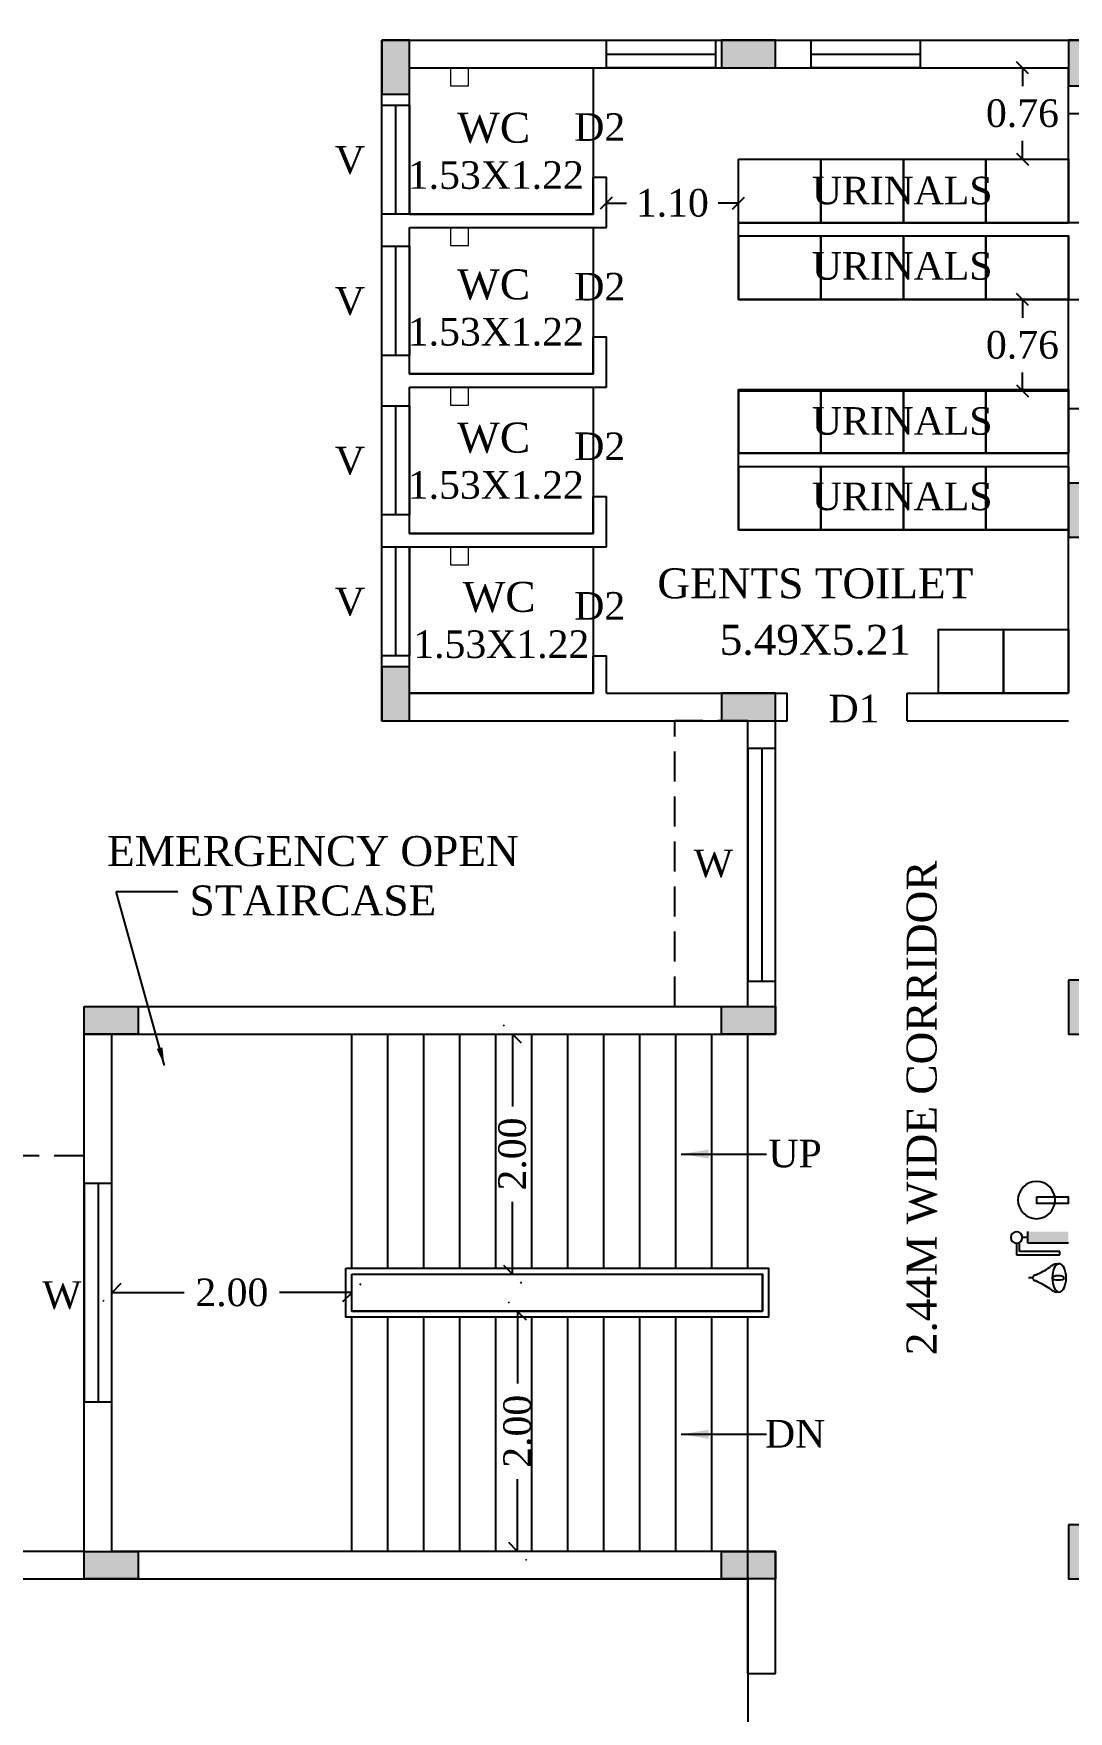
# Model space of a CAD drawing. Header units: metres. Extents: x -53 to 471, y -924 to -843.
# Drawn here: x 126.33 to 134.95, y -888.31 to -874.33 of the extents above; entities that cross this region are included whole.
import ezdxf
from ezdxf.enums import TextEntityAlignment as Align

# ---------------------------------------------------------------- set-up
doc = ezdxf.new("R2010")
doc.units = ezdxf.units.M
doc.header["$MEASUREMENT"] = 0
doc.header["$PDMODE"] = 3
doc.linetypes.add('HIDDEN', pattern=[0.375, 0.25, -0.125])
doc.layers.get('DEFPOINTS').update_dxf_attribs({"lineweight": 5})
for name, color, linetype in [('BLK_1_FLR_0_URINAL', 235, 'Continuous'), ('BLK_1_FLR_1_SP_WC', 233, 'Continuous'), ('BLK_1_FLR_2_REGULAR_ROOM_1', 117, 'Continuous'), ('BLK_1_FLR_2_WASH', 205, 'Continuous'), ('BLK_1_FLR_2_WATER_CLOSET', 213, 'Continuous')]:
    doc.layers.add(name, color=color, linetype=linetype)
doc.layers.add('BLK_1_FLR_0_WASH', color=56, linetype='Continuous', lineweight=5)
doc.layers.add('BLK_1_FLR_2_BLT_UP_AREA', color=27, linetype='Continuous', lineweight=0)
doc.styles.add('Isa-', font='times.ttf')
doc.styles.add('STYLE2', font='times.ttf')
doc.dimstyles.new('Copy of ISO-25', dxfattribs={"dimscale": 0, "dimtxt": 0.23, "dimasz": 0.1, "dimexe": 1.25, "dimexo": 0.625, "dimgap": 0.11, "dimtad": 0, "dimtih": 1, "dimtoh": 1, "dimzin": 1, "dimdsep": 46, "dimtxsty": 'STYLE2', "dimblk": 'OBLIQUE', "dimcen": 0, "dimse1": 1, "dimse2": 1, "dimclrd": 1, "dimclrt": 3, "dimadec": 0, "dimazin": 2, "dimtfac": 1, "dimtix": 1, "dimtofl": 0, "dimtmove": 0, "dimatfit": 3, "dimfxl": 0, "dimtolj": 1, "dimarcsym": 0})
doc.dimstyles.new('ISO-25', dxfattribs={"dimscale": 0, "dimtxt": 0.23, "dimasz": 0.15, "dimexe": 1.25, "dimexo": 0.625, "dimgap": 0.11, "dimtad": 0, "dimtih": 1, "dimtoh": 1, "dimzin": 1, "dimdsep": 46, "dimtxsty": 'STYLE2', "dimblk": 'OBLIQUE', "dimcen": 0, "dimse1": 1, "dimse2": 1, "dimclrd": 1, "dimclrt": 3, "dimadec": 0, "dimazin": 2, "dimtfac": 1, "dimtix": 1, "dimtofl": 0, "dimtmove": 0, "dimatfit": 3, "dimfxl": 0, "dimtolj": 1, "dimarcsym": 0})

# ---------------------------------------------------------------- blocks, each defined once
blk = doc.blocks.new('_Oblique')
at = {"color": 0, "linetype": 'ByBlock', "lineweight": -2}
blk.add_line((-0.5, -0.5), (0.5, 0.5), dxfattribs=at)
blk = doc.blocks.new('*D552')
at = {"color": 1, "lineweight": -2}
for p, q in [((123.822, -872.426), (149.656, -872.426)), ((176.502, -872.426), (150.668, -872.426))]:
    blk.add_line(p, q, dxfattribs=at)
at = {"layer": 'DEFPOINTS', "color": 0}
for p in [(123.822, -872.426), (123.822, -886.978), (176.502, -886.978)]:
    blk.add_point(p, dxfattribs=at)
at = {"color": 1, "lineweight": -2, "xscale": 0.1, "yscale": 0.1, "zscale": 0.1, "rotation": 180}
blk.add_blockref('_Oblique', (123.822, -872.426), dxfattribs=at)
at = {"color": 1, "lineweight": -2, "xscale": 0.1, "yscale": 0.1, "zscale": 0.1}
blk.add_blockref('_Oblique', (176.502, -872.426), dxfattribs=at)
at = {"color": 3, "insert": (150.162, -872.426), "char_height": 0.25, "attachment_point": 5, "style": 'STYLE2'}
blk.add_mtext('\\A1;52.68', dxfattribs=at)
blk = doc.blocks.new('*D566')
at = {"color": 1, "lineweight": -2}
for p, q in [((124.052, -873.31), (125.005, -873.31)), ((126.752, -873.31), (125.8, -873.31))]:
    blk.add_line(p, q, dxfattribs=at)
at = {"layer": 'DEFPOINTS', "color": 0}
for p in [(126.752, -873.31), (126.752, -882.438), (124.052, -887.208)]:
    blk.add_point(p, dxfattribs=at)
at = {"color": 1, "lineweight": -2, "xscale": 0.1, "yscale": 0.1, "zscale": 0.1, "rotation": 180}
blk.add_blockref('_Oblique', (124.052, -873.31), dxfattribs=at)
at = {"color": 1, "lineweight": -2, "xscale": 0.1, "yscale": 0.1, "zscale": 0.1}
blk.add_blockref('_Oblique', (126.752, -873.31), dxfattribs=at)
at = {"color": 3, "insert": (125.402, -873.31), "char_height": 0.23, "attachment_point": 5, "style": 'STYLE2'}
blk.add_mtext('\\A1;2.70', dxfattribs=at)
blk = doc.blocks.new('*D567')
at = {"color": 1, "lineweight": -2}
blk.add_line((126.752, -873.31), (126.982, -873.31), dxfattribs=at)
at = {"layer": 'DEFPOINTS', "color": 0}
for p in [(126.982, -873.31), (126.752, -882.438), (126.982, -882.668)]:
    blk.add_point(p, dxfattribs=at)
at = {"color": 1, "lineweight": -2, "xscale": 0.1, "yscale": 0.1, "zscale": 0.1, "rotation": 180}
blk.add_blockref('_Oblique', (126.752, -873.31), dxfattribs=at)
at = {"color": 1, "lineweight": -2, "xscale": 0.1, "yscale": 0.1, "zscale": 0.1}
blk.add_blockref('_Oblique', (126.982, -873.31), dxfattribs=at)
at = {"color": 3, "insert": (127.287, -873.012), "char_height": 0.25, "attachment_point": 5, "style": 'STYLE2'}
blk.add_mtext('\\A1;0.23', dxfattribs=at)
blk = doc.blocks.new('*D568')
at = {"color": 1, "lineweight": -2}
for p, q in [((126.982, -873.31), (127.715, -873.31)), ((129.232, -873.31), (128.5, -873.31))]:
    blk.add_line(p, q, dxfattribs=at)
at = {"layer": 'DEFPOINTS', "color": 0}
for p in [(129.232, -873.31), (129.232, -874.388), (126.982, -882.668)]:
    blk.add_point(p, dxfattribs=at)
at = {"color": 1, "lineweight": -2, "xscale": 0.1, "yscale": 0.1, "zscale": 0.1, "rotation": 180}
blk.add_blockref('_Oblique', (126.982, -873.31), dxfattribs=at)
at = {"color": 1, "lineweight": -2, "xscale": 0.1, "yscale": 0.1, "zscale": 0.1}
blk.add_blockref('_Oblique', (129.232, -873.31), dxfattribs=at)
at = {"color": 3, "insert": (128.107, -873.31), "char_height": 0.23, "attachment_point": 5, "style": 'STYLE2'}
blk.add_mtext('\\A1;2.25', dxfattribs=at)
blk = doc.blocks.new('*D569')
at = {"color": 1, "lineweight": -2}
blk.add_line((129.232, -873.31), (129.462, -873.31), dxfattribs=at)
at = {"layer": 'DEFPOINTS', "color": 0}
for p in [(129.462, -873.31), (129.232, -874.388), (129.462, -874.618)]:
    blk.add_point(p, dxfattribs=at)
at = {"color": 1, "lineweight": -2, "xscale": 0.1, "yscale": 0.1, "zscale": 0.1, "rotation": 180}
blk.add_blockref('_Oblique', (129.232, -873.31), dxfattribs=at)
at = {"color": 1, "lineweight": -2, "xscale": 0.1, "yscale": 0.1, "zscale": 0.1}
blk.add_blockref('_Oblique', (129.462, -873.31), dxfattribs=at)
at = {"color": 3, "insert": (129.395, -873.012), "char_height": 0.25, "attachment_point": 5, "style": 'STYLE2'}
blk.add_mtext('\\A1;0.23', dxfattribs=at)
blk = doc.blocks.new('*D574')
at = {"color": 1, "lineweight": -2}
blk.add_line((121.782, -882.668), (121.782, -882.438), dxfattribs=at)
at = {"layer": 'DEFPOINTS', "color": 0}
for p in [(121.782, -882.438), (126.752, -882.438), (126.982, -882.668)]:
    blk.add_point(p, dxfattribs=at)
at = {"color": 1, "lineweight": -2, "xscale": 0.1, "yscale": 0.1, "zscale": 0.1}
for p, rotation in [((121.782, -882.438), 90), ((121.782, -882.668), 270)]:
    blk.add_blockref('_Oblique', p, dxfattribs=dict(at, rotation=rotation))
at = {"color": 3, "insert": (122.319, -883.389), "char_height": 0.25, "attachment_point": 5, "style": 'STYLE2'}
blk.add_mtext('\\A1;0.23', dxfattribs=at)
blk = doc.blocks.new('*D575')
at = {"color": 1, "lineweight": -2}
blk.add_line((121.782, -880.058), (121.782, -879.828), dxfattribs=at)
at = {"layer": 'DEFPOINTS', "color": 0}
for p in [(121.782, -879.828), (129.462, -879.828), (129.462, -880.058)]:
    blk.add_point(p, dxfattribs=at)
at = {"color": 1, "lineweight": -2, "xscale": 0.1, "yscale": 0.1, "zscale": 0.1}
for p, rotation in [((121.782, -879.828), 90), ((121.782, -880.058), 270)]:
    blk.add_blockref('_Oblique', p, dxfattribs=dict(at, rotation=rotation))
at = {"color": 3, "insert": (122.319, -879.979), "char_height": 0.25, "attachment_point": 5, "style": 'STYLE2'}
blk.add_mtext('\\A1;0.23', dxfattribs=at)
blk = doc.blocks.new('*D576')
at = {"color": 1, "lineweight": -2}
blk.add_line((121.782, -874.618), (121.782, -874.388), dxfattribs=at)
at = {"layer": 'DEFPOINTS', "color": 0}
for p in [(121.782, -874.388), (129.232, -874.388), (129.462, -874.618)]:
    blk.add_point(p, dxfattribs=at)
at = {"color": 1, "lineweight": -2, "xscale": 0.1, "yscale": 0.1, "zscale": 0.1}
for p, rotation in [((121.782, -874.388), 90), ((121.782, -874.618), 270)]:
    blk.add_blockref('_Oblique', p, dxfattribs=dict(at, rotation=rotation))
at = {"color": 3, "insert": (122.319, -874.534), "char_height": 0.25, "attachment_point": 5, "style": 'STYLE2'}
blk.add_mtext('\\A1;0.23', dxfattribs=at)
blk = doc.blocks.new('*D577')
at = {"color": 1, "lineweight": -2}
for p, q in [((121.782, -874.618), (121.782, -874.991)), ((121.782, -875.838), (121.782, -875.466))]:
    blk.add_line(p, q, dxfattribs=at)
at = {"layer": 'DEFPOINTS', "color": 0}
for p in [(129.462, -874.618), (121.782, -875.838), (129.232, -875.838)]:
    blk.add_point(p, dxfattribs=at)
at = {"color": 1, "lineweight": -2, "xscale": 0.1, "yscale": 0.1, "zscale": 0.1}
for p, rotation in [((121.782, -874.618), 90), ((121.782, -875.838), 270)]:
    blk.add_blockref('_Oblique', p, dxfattribs=dict(at, rotation=rotation))
at = {"color": 3, "insert": (121.782, -875.228), "char_height": 0.25, "attachment_point": 5, "style": 'STYLE2'}
blk.add_mtext('\\A1;1.22', dxfattribs=at)
blk = doc.blocks.new('*D578')
at = {"color": 1, "lineweight": -2}
for p, q in [((121.782, -880.058), (121.782, -881.011)), ((121.782, -882.438), (121.782, -881.486))]:
    blk.add_line(p, q, dxfattribs=at)
at = {"layer": 'DEFPOINTS', "color": 0}
for p in [(121.782, -880.058), (129.232, -880.058), (126.752, -882.438)]:
    blk.add_point(p, dxfattribs=at)
at = {"color": 1, "lineweight": -2, "xscale": 0.1, "yscale": 0.1, "zscale": 0.1}
for p, rotation in [((121.782, -880.058), 90), ((121.782, -882.438), 270)]:
    blk.add_blockref('_Oblique', p, dxfattribs=dict(at, rotation=rotation))
at = {"color": 3, "insert": (121.782, -881.248), "char_height": 0.25, "attachment_point": 5, "style": 'STYLE2'}
blk.add_mtext('\\A1;2.38', dxfattribs=at)
blk = doc.blocks.new('*D579')
at = {"color": 1, "lineweight": -2}
for p, q in [((121.782, -882.668), (121.782, -884.586)), ((121.782, -886.978), (121.782, -885.061))]:
    blk.add_line(p, q, dxfattribs=at)
at = {"layer": 'DEFPOINTS', "color": 0}
for p in [(126.982, -882.668), (121.782, -886.978), (126.982, -886.978)]:
    blk.add_point(p, dxfattribs=at)
at = {"color": 1, "lineweight": -2, "xscale": 0.1, "yscale": 0.1, "zscale": 0.1}
for p, rotation in [((121.782, -882.668), 90), ((121.782, -886.978), 270)]:
    blk.add_blockref('_Oblique', p, dxfattribs=dict(at, rotation=rotation))
at = {"color": 3, "insert": (121.782, -884.823), "char_height": 0.25, "attachment_point": 5, "style": 'STYLE2'}
blk.add_mtext('\\A1;4.31', dxfattribs=at)
blk = doc.blocks.new('*D581')
at = {"color": 1, "lineweight": -2}
blk.add_line((134.952, -873.31), (135.182, -873.31), dxfattribs=at)
at = {"layer": 'DEFPOINTS', "color": 0}
for p in [(135.182, -873.31), (135.182, -874.388), (134.952, -874.618)]:
    blk.add_point(p, dxfattribs=at)
at = {"color": 1, "lineweight": -2, "xscale": 0.1, "yscale": 0.1, "zscale": 0.1, "rotation": 180}
blk.add_blockref('_Oblique', (134.952, -873.31), dxfattribs=at)
at = {"color": 1, "lineweight": -2, "xscale": 0.1, "yscale": 0.1, "zscale": 0.1}
blk.add_blockref('_Oblique', (135.182, -873.31), dxfattribs=at)
at = {"color": 3, "insert": (135.12, -873.012), "char_height": 0.25, "attachment_point": 5, "style": 'STYLE2'}
blk.add_mtext('\\A1;0.23', dxfattribs=at)
blk = doc.blocks.new('*D719')
at = {"color": 1, "lineweight": -2}
for p, q in [((121.782, -878.608), (121.782, -878.983)), ((121.782, -879.833), (121.782, -879.458))]:
    blk.add_line(p, q, dxfattribs=at)
at = {"layer": 'DEFPOINTS', "color": 0}
for p in [(121.782, -878.608), (129.462, -878.608), (129.232, -879.833)]:
    blk.add_point(p, dxfattribs=at)
at = {"color": 1, "lineweight": -2, "xscale": 0.1, "yscale": 0.1, "zscale": 0.1}
for p, rotation in [((121.782, -878.608), 90), ((121.782, -879.833), 270)]:
    blk.add_blockref('_Oblique', p, dxfattribs=dict(at, rotation=rotation))
at = {"color": 3, "insert": (121.782, -879.221), "char_height": 0.25, "attachment_point": 5, "style": 'STYLE2'}
blk.add_mtext('\\A1;1.22', dxfattribs=at)
blk = doc.blocks.new('*D720')
at = {"color": 1, "lineweight": -2}
for p, q in [((121.782, -878.498), (121.782, -878.398)), ((121.782, -878.608), (121.782, -878.708))]:
    blk.add_line(p, q, dxfattribs=at)
at = {"layer": 'DEFPOINTS', "color": 0}
for p in [(121.782, -878.498), (129.462, -878.498), (129.462, -878.608)]:
    blk.add_point(p, dxfattribs=at)
at = {"color": 1, "lineweight": -2, "xscale": 0.1, "yscale": 0.1, "zscale": 0.1}
for p, rotation in [((121.782, -878.498), 270), ((121.782, -878.608), 90)]:
    blk.add_blockref('_Oblique', p, dxfattribs=dict(at, rotation=rotation))
at = {"color": 3, "insert": (122.319, -878.623), "char_height": 0.25, "attachment_point": 5, "style": 'STYLE2'}
blk.add_mtext('\\A1;0.11', dxfattribs=at)
blk = doc.blocks.new('*D721')
at = {"color": 1, "lineweight": -2}
for p, q in [((121.782, -877.278), (121.782, -877.651)), ((121.782, -878.498), (121.782, -878.126))]:
    blk.add_line(p, q, dxfattribs=at)
at = {"layer": 'DEFPOINTS', "color": 0}
for p in [(121.782, -877.278), (129.462, -877.278), (129.462, -878.498)]:
    blk.add_point(p, dxfattribs=at)
at = {"color": 1, "lineweight": -2, "xscale": 0.1, "yscale": 0.1, "zscale": 0.1}
for p, rotation in [((121.782, -877.278), 90), ((121.782, -878.498), 270)]:
    blk.add_blockref('_Oblique', p, dxfattribs=dict(at, rotation=rotation))
at = {"color": 3, "insert": (121.782, -877.888), "char_height": 0.25, "attachment_point": 5, "style": 'STYLE2'}
blk.add_mtext('\\A1;1.22', dxfattribs=at)
blk = doc.blocks.new('*D722')
at = {"color": 1, "lineweight": -2}
for p, q in [((121.782, -877.168), (121.782, -877.068)), ((121.782, -877.278), (121.782, -877.378))]:
    blk.add_line(p, q, dxfattribs=at)
at = {"layer": 'DEFPOINTS', "color": 0}
for p in [(121.782, -877.168), (129.462, -877.168), (129.462, -877.278)]:
    blk.add_point(p, dxfattribs=at)
at = {"color": 1, "lineweight": -2, "xscale": 0.1, "yscale": 0.1, "zscale": 0.1}
for p, rotation in [((121.782, -877.168), 270), ((121.782, -877.278), 90)]:
    blk.add_blockref('_Oblique', p, dxfattribs=dict(at, rotation=rotation))
at = {"color": 3, "insert": (122.319, -877.277), "char_height": 0.25, "attachment_point": 5, "style": 'STYLE2'}
blk.add_mtext('\\A1;0.11', dxfattribs=at)
blk = doc.blocks.new('*D723')
at = {"color": 1, "lineweight": -2}
for p, q in [((121.782, -875.948), (121.782, -876.321)), ((121.782, -877.168), (121.782, -876.796))]:
    blk.add_line(p, q, dxfattribs=at)
at = {"layer": 'DEFPOINTS', "color": 0}
for p in [(121.782, -875.948), (129.462, -875.948), (129.462, -877.168)]:
    blk.add_point(p, dxfattribs=at)
at = {"color": 1, "lineweight": -2, "xscale": 0.1, "yscale": 0.1, "zscale": 0.1}
for p, rotation in [((121.782, -875.948), 90), ((121.782, -877.168), 270)]:
    blk.add_blockref('_Oblique', p, dxfattribs=dict(at, rotation=rotation))
at = {"color": 3, "insert": (121.782, -876.558), "char_height": 0.25, "attachment_point": 5, "style": 'STYLE2'}
blk.add_mtext('\\A1;1.22', dxfattribs=at)
blk = doc.blocks.new('*D724')
at = {"color": 1, "lineweight": -2}
for p, q in [((121.782, -875.838), (121.782, -875.738)), ((121.782, -875.948), (121.782, -876.048))]:
    blk.add_line(p, q, dxfattribs=at)
at = {"layer": 'DEFPOINTS', "color": 0}
for p in [(121.782, -875.838), (129.462, -875.838), (129.462, -875.948)]:
    blk.add_point(p, dxfattribs=at)
at = {"color": 1, "lineweight": -2, "xscale": 0.1, "yscale": 0.1, "zscale": 0.1}
for p, rotation in [((121.782, -875.838), 270), ((121.782, -875.948), 90)]:
    blk.add_blockref('_Oblique', p, dxfattribs=dict(at, rotation=rotation))
at = {"color": 3, "insert": (122.319, -875.953), "char_height": 0.25, "attachment_point": 5, "style": 'STYLE2'}
blk.add_mtext('\\A1;0.11', dxfattribs=at)
blk = doc.blocks.new('*D612')
at = {"color": 1, "lineweight": -2}
for p, q in [((131.102, -875.745), (131.271, -875.745)), ((132.202, -875.745), (132.033, -875.745))]:
    blk.add_line(p, q, dxfattribs=at)
at = {"layer": 'DEFPOINTS', "color": 0}
for p in [(132.202, -875.519), (131.102, -875.745), (132.202, -875.745)]:
    blk.add_point(p, dxfattribs=at)
at = {"color": 1, "lineweight": -2, "xscale": 0.1, "yscale": 0.1, "zscale": 0.1, "rotation": 180}
blk.add_blockref('_Oblique', (131.102, -875.745), dxfattribs=at)
at = {"color": 1, "lineweight": -2, "xscale": 0.1, "yscale": 0.1, "zscale": 0.1}
blk.add_blockref('_Oblique', (132.202, -875.745), dxfattribs=at)
at = {"color": 3, "insert": (131.652, -875.745), "char_height": 0.23, "attachment_point": 5, "style": 'STYLE2'}
blk.add_mtext('\\A1;1.10', dxfattribs=at)
blk = doc.blocks.new('*D725')
at = {"color": 1, "lineweight": -2}
for p, q in [((134.569, -874.618), (134.569, -874.771)), ((134.569, -875.378), (134.569, -875.226))]:
    blk.add_line(p, q, dxfattribs=at)
at = {"layer": 'DEFPOINTS', "color": 0}
for p in [(134.569, -874.618), (134.569, -874.618), (134.569, -875.378)]:
    blk.add_point(p, dxfattribs=at)
at = {"color": 1, "lineweight": -2, "xscale": 0.1, "yscale": 0.1, "zscale": 0.1}
for p, rotation in [((134.569, -874.618), 90), ((134.569, -875.378), 270)]:
    blk.add_blockref('_Oblique', p, dxfattribs=dict(at, rotation=rotation))
at = {"color": 3, "insert": (134.569, -874.998), "char_height": 0.23, "attachment_point": 5, "style": 'STYLE2'}
blk.add_mtext('\\A1;0.76', dxfattribs=at)
blk = doc.blocks.new('*D613')
at = {"color": 1, "lineweight": -2}
for p, q in [((134.569, -876.548), (134.569, -876.701)), ((134.569, -877.308), (134.569, -877.156))]:
    blk.add_line(p, q, dxfattribs=at)
at = {"layer": 'DEFPOINTS', "color": 0}
for p in [(134.569, -876.548), (134.569, -876.548), (134.569, -877.308)]:
    blk.add_point(p, dxfattribs=at)
at = {"color": 1, "lineweight": -2, "xscale": 0.1, "yscale": 0.1, "zscale": 0.1}
for p, rotation in [((134.569, -876.548), 90), ((134.569, -877.308), 270)]:
    blk.add_blockref('_Oblique', p, dxfattribs=dict(at, rotation=rotation))
at = {"color": 3, "insert": (134.569, -876.928), "char_height": 0.23, "attachment_point": 5, "style": 'STYLE2'}
blk.add_mtext('\\A1;0.76', dxfattribs=at)
blk = doc.blocks.new('*D726')
at = {"color": 1, "lineweight": -2}
for p, q in [((131.102, -873.31), (132.638, -873.31)), ((134.952, -873.31), (133.416, -873.31))]:
    blk.add_line(p, q, dxfattribs=at)
at = {"layer": 'DEFPOINTS', "color": 0}
for p in [(131.102, -873.31), (134.952, -874.618), (131.102, -875.529)]:
    blk.add_point(p, dxfattribs=at)
at = {"color": 1, "lineweight": -2, "xscale": 0.1, "yscale": 0.1, "zscale": 0.1, "rotation": 180}
blk.add_blockref('_Oblique', (131.102, -873.31), dxfattribs=at)
at = {"color": 1, "lineweight": -2, "xscale": 0.1, "yscale": 0.1, "zscale": 0.1}
blk.add_blockref('_Oblique', (134.952, -873.31), dxfattribs=at)
at = {"color": 3, "insert": (133.027, -873.31), "char_height": 0.23, "attachment_point": 5, "style": 'STYLE2'}
blk.add_mtext('\\A1;3.85', dxfattribs=at)
blk = doc.blocks.new('*D727')
at = {"color": 1, "lineweight": -2}
for p, q in [((129.462, -873.31), (129.854, -873.31)), ((130.992, -873.31), (130.6, -873.31))]:
    blk.add_line(p, q, dxfattribs=at)
at = {"layer": 'DEFPOINTS', "color": 0}
for p in [(130.992, -873.31), (129.462, -874.618), (130.992, -875.529)]:
    blk.add_point(p, dxfattribs=at)
at = {"color": 1, "lineweight": -2, "xscale": 0.1, "yscale": 0.1, "zscale": 0.1, "rotation": 180}
blk.add_blockref('_Oblique', (129.462, -873.31), dxfattribs=at)
at = {"color": 1, "lineweight": -2, "xscale": 0.1, "yscale": 0.1, "zscale": 0.1}
blk.add_blockref('_Oblique', (130.992, -873.31), dxfattribs=at)
at = {"color": 3, "insert": (130.227, -873.31), "char_height": 0.23, "attachment_point": 5, "style": 'STYLE2'}
blk.add_mtext('\\A1;1.53', dxfattribs=at)
blk = doc.blocks.new('*D728')
at = {"color": 1, "lineweight": -2}
for p, q in [((130.992, -873.31), (130.892, -873.31)), ((131.102, -873.31), (131.202, -873.31))]:
    blk.add_line(p, q, dxfattribs=at)
at = {"layer": 'DEFPOINTS', "color": 0}
for p in [(131.102, -873.31), (130.992, -875.529), (131.102, -875.529)]:
    blk.add_point(p, dxfattribs=at)
at = {"color": 1, "lineweight": -2, "xscale": 0.1, "yscale": 0.1, "zscale": 0.1}
blk.add_blockref('_Oblique', (130.992, -873.31), dxfattribs=at)
at = {"color": 1, "lineweight": -2, "xscale": 0.1, "yscale": 0.1, "zscale": 0.1, "rotation": 180}
blk.add_blockref('_Oblique', (131.102, -873.31), dxfattribs=at)
at = {"color": 3, "insert": (131.03, -873.012), "char_height": 0.25, "attachment_point": 5, "style": 'STYLE2'}
blk.add_mtext('\\A1;0.11', dxfattribs=at)
blk = doc.blocks.new('*D699')
at = {"color": 1, "lineweight": -2}
for p, q in [((130.319, -882.668), (130.319, -883.271)), ((130.319, -884.668), (130.319, -884.066))]:
    blk.add_line(p, q, dxfattribs=at)
at = {"layer": 'DEFPOINTS', "color": 0, "linetype": 'HIDDEN'}
for p in [(130.319, -882.668), (130.482, -882.668), (130.319, -884.668)]:
    blk.add_point(p, dxfattribs=at)
at = {"color": 1, "linetype": 'HIDDEN', "lineweight": -2, "xscale": 0.15, "yscale": 0.15, "zscale": 0.15}
for p, rotation in [((130.319, -882.668), 90), ((130.319, -884.668), 270)]:
    blk.add_blockref('_Oblique', p, dxfattribs=dict(at, rotation=rotation))
at = {"color": 3, "linetype": 'HIDDEN', "insert": (130.319, -883.668), "char_height": 0.23, "attachment_point": 5, "rotation": 90, "style": 'STYLE2'}
blk.add_mtext('\\A1;2.00', dxfattribs=at)
blk = doc.blocks.new('*D700')
at = {"color": 1, "lineweight": -2}
for p, q in [((126.982, -884.823), (127.585, -884.823)), ((128.982, -884.823), (128.38, -884.823))]:
    blk.add_line(p, q, dxfattribs=at)
at = {"layer": 'DEFPOINTS', "color": 0, "linetype": 'HIDDEN'}
for p in [(128.982, -884.823), (128.982, -884.823), (126.982, -885.697)]:
    blk.add_point(p, dxfattribs=at)
at = {"color": 1, "linetype": 'HIDDEN', "lineweight": -2, "xscale": 0.15, "yscale": 0.15, "zscale": 0.15, "rotation": 180}
blk.add_blockref('_Oblique', (126.982, -884.823), dxfattribs=at)
at = {"color": 1, "linetype": 'HIDDEN', "lineweight": -2, "xscale": 0.15, "yscale": 0.15, "zscale": 0.15}
blk.add_blockref('_Oblique', (128.982, -884.823), dxfattribs=at)
at = {"color": 3, "linetype": 'HIDDEN', "insert": (127.982, -884.823), "char_height": 0.23, "attachment_point": 5, "style": 'STYLE2'}
blk.add_mtext('\\A1;2.00', dxfattribs=at)
blk = doc.blocks.new('*D701')
at = {"color": 1, "lineweight": -2}
for p, q in [((130.361, -884.978), (130.361, -885.581)), ((130.361, -886.978), (130.361, -886.376))]:
    blk.add_line(p, q, dxfattribs=at)
at = {"layer": 'DEFPOINTS', "color": 0, "linetype": 'HIDDEN'}
for p in [(130.361, -884.978), (130.361, -886.978), (130.361, -886.978)]:
    blk.add_point(p, dxfattribs=at)
at = {"color": 1, "linetype": 'HIDDEN', "lineweight": -2, "xscale": 0.15, "yscale": 0.15, "zscale": 0.15}
for p, rotation in [((130.361, -884.978), 90), ((130.361, -886.978), 270)]:
    blk.add_blockref('_Oblique', p, dxfattribs=dict(at, rotation=rotation))
at = {"color": 3, "linetype": 'HIDDEN', "insert": (130.361, -885.978), "char_height": 0.23, "attachment_point": 5, "rotation": 90, "style": 'STYLE2'}
blk.add_mtext('\\A1;2.00', dxfattribs=at)
blk = doc.blocks.new('FIRE')
at = {"lineweight": 25}
blk.add_hatch(color=256, dxfattribs=at).paths.add_polyline_path([(4776.393, 1592.591), (4776.49, 1592.591), (4776.49, 1592.93), (4776.393, 1592.93)])
for p, q in [((4776.49, 1592.93), (4776.393, 1592.93)), ((4776.442, 1592.93), (4776.442, 1592.975)), ((4776.559, 1592.998), (4776.483, 1592.998)), ((4776.49, 1593.023), (4776.587, 1593.023)), ((4776.49, 1592.591), (4776.49, 1592.93)), ((4776.559, 1592.664), (4776.559, 1592.998)), ((4776.587, 1593.023), (4776.587, 1592.664)), ((4776.587, 1592.664), (4776.559, 1592.664))]:
    blk.add_line(p, q, dxfattribs=at)
at = {"color": 0, "lineweight": 25, "ltscale": 60}
blk.add_line((4776.778, 1592.887), (4776.778, 1592.923), dxfattribs=at)
blk.add_lwpolyline([(4776.105, 1592.857), (4776.155, 1592.857), (4776.155, 1592.59), (4776.105, 1592.59)], close=True)
at = {"lineweight": 25}
blk.add_circle((4776.442, 1593.023), 0.0482, dxfattribs=at)
at = {"color": 1}
blk.add_circle((4776.13, 1592.857), 0.155, dxfattribs=at)
at = {"color": 0, "lineweight": 25, "ltscale": 60}
blk.add_arc((4776.778, 1592.861), 0.0262, 0, 180, dxfattribs=at)
for centre, major_axis, ratio in [((4776.778, 1592.668), (-0.118, 0), 0.493287), ((4776.778, 1592.676), (0, -0.0501), 0.352249)]:
    blk.add_ellipse(centre, major_axis=major_axis, ratio=ratio, dxfattribs=at)
for points in [[(4776.752, 1592.861), (4776.688, 1592.746), (4776.664, 1592.71), (4776.66, 1592.671)], [(4776.804, 1592.861), (4776.868, 1592.746), (4776.891, 1592.71), (4776.896, 1592.671)]]:
    blk.add_spline(points, degree=3, dxfattribs=at)
blk = doc.blocks.new('tgt')
at = {"lineweight": -3}
for points in [[(-47.04, 39.822), (-47.27, 39.822), (-47.27, 39.372), (-47.04, 39.372)], [(-43.99, 39.822), (-44.44, 39.822), (-44.44, 39.592), (-43.99, 39.592)], [(-41.32, 36.132), (-41.55, 36.132), (-41.55, 35.682), (-41.32, 35.682)], [(-47.04, 34.602), (-47.27, 34.602), (-47.27, 34.152), (-47.04, 34.152)], [(-43.99, 34.382), (-44.44, 34.382), (-44.44, 34.152), (-43.99, 34.152)], [(-41.32, 31.992), (-41.55, 31.992), (-41.55, 31.542), (-41.32, 31.542)], [(-49.75, 31.542), (-49.75, 31.772), (-49.3, 31.772), (-49.3, 31.542)], [(-44.44, 31.542), (-44.44, 31.772), (-43.99, 31.772), (-43.99, 31.542)], [(-41.32, 27.452), (-41.55, 27.452), (-41.55, 27.002), (-41.32, 27.002)], [(-49.75, 27.002), (-49.75, 27.232), (-49.3, 27.232), (-49.3, 27.002)], [(-43.99, 27.002), (-44.44, 27.002), (-44.44, 27.232), (-43.99, 27.232)]]:
    blk.add_hatch(color=3, dxfattribs=at).paths.add_polyline_path(points)
blk.add_hatch(color=2).paths.add_polyline_path([(-41.55, 39.442), (-41.32, 39.442), (-41.32, 39.822), (-41.55, 39.822)])
at = {"color": 3, "lineweight": -3}
for points in [[(-47.27, 39.822), (-47.27, 39.372), (-47.04, 39.372), (-47.04, 39.822)], [(-43.99, 39.822), (-44.44, 39.822), (-44.44, 39.592), (-43.99, 39.592)], [(-41.55, 36.132), (-41.55, 35.682), (-41.32, 35.682), (-41.32, 36.132)], [(-47.27, 34.602), (-47.27, 34.152), (-47.04, 34.152), (-47.04, 34.602)], [(-43.99, 34.382), (-44.44, 34.382), (-44.44, 34.152), (-43.99, 34.152)], [(-41.55, 31.992), (-41.55, 31.542), (-41.32, 31.542), (-41.32, 31.992)], [(-49.75, 31.772), (-49.3, 31.772), (-49.3, 31.542), (-49.75, 31.542)], [(-44.44, 31.772), (-43.99, 31.772), (-43.99, 31.542), (-44.44, 31.542)], [(-41.55, 27.452), (-41.55, 27.002), (-41.32, 27.002), (-41.32, 27.452)], [(-49.75, 27.232), (-49.3, 27.232), (-49.3, 27.002), (-49.75, 27.002)], [(-43.99, 27.002), (-44.44, 27.002), (-44.44, 27.232), (-43.99, 27.232)]]:
    blk.add_lwpolyline(points, close=True, dxfattribs=at)
at = {"color": 2}
blk.add_lwpolyline([(-41.55, 39.822), (-41.55, 39.442), (-41.32, 39.442), (-41.32, 39.822)], close=True, dxfattribs=at)
blk = doc.blocks.new('*D745')
at = {"color": 1, "lineweight": -2, "ltscale": 3}
for p, q in [((120.691, -874.388), (120.691, -896.657)), ((120.691, -919.381), (120.691, -897.112))]:
    blk.add_line(p, q, dxfattribs=at)
at = {"layer": 'DEFPOINTS', "color": 0, "ltscale": 3}
for p in [(129.232, -874.388), (120.691, -919.381), (141.662, -919.381)]:
    blk.add_point(p, dxfattribs=at)
at = {"color": 1, "lineweight": -2, "ltscale": 3, "xscale": 0.1, "yscale": 0.1, "zscale": 0.1}
for p, rotation in [((120.691, -874.388), 90), ((120.691, -919.381), 270)]:
    blk.add_blockref('_Oblique', p, dxfattribs=dict(at, rotation=rotation))
at = {"color": 3, "ltscale": 3, "insert": (120.691, -896.884), "char_height": 0.23, "attachment_point": 5, "style": 'STYLE2'}
blk.add_mtext('\\A1;44.99', dxfattribs=at)

msp = doc.modelspace()

# ---------------------------------------------------------------- linework, layer by layer
for p, q in [((129.23223, -874.38836), (135.18223, -874.38836)), ((129.23223, -880.05821), (129.23223, -874.38836)), ((129.46223, -874.61836), (134.95223, -874.61836)), ((129.46223, -875.83836), (129.46223, -874.61836)), ((134.95223, -875.90836), (134.95223, -874.61836)), ((132.20223, -875.37836), (134.95223, -875.37836)), ((132.20223, -875.90836), (132.20223, -875.37836)), ((132.88973, -875.90836), (132.88973, -875.37836)), ((133.57723, -875.90836), (133.57723, -875.37836)), ((134.26473, -875.90836), (134.26473, -875.37836)), ((130.99223, -875.83836), (130.99223, -875.52852)), ((130.99223, -875.52852), (131.10223, -875.52852)), ((131.10223, -875.94836), (131.10223, -875.52852)), ((129.46223, -875.83836), (130.99223, -875.83836)), ((129.46223, -877.16836), (129.46223, -875.94836)), ((129.46223, -877.16836), (129.46223, -875.94836)), ((129.46223, -875.94836), (131.10223, -875.94836)), ((132.20223, -875.90836), (134.95223, -875.90836)), ((132.20223, -876.01836), (132.20223, -875.90836)), ((132.20223, -876.01836), (134.95223, -876.01836)), ((132.20223, -876.01836), (132.20223, -876.54836)), ((132.88973, -876.01836), (132.88973, -876.54836)), ((133.57723, -876.01836), (133.57723, -876.54836)), ((134.26473, -876.01836), (134.26473, -876.54836)), ((134.95223, -877.82836), (134.95223, -876.01836)), ((134.95223, -879.11095), (134.95223, -876.34821)), ((132.20223, -876.54836), (134.95223, -876.54836)), ((132.20223, -876.54836), (134.95223, -876.54836)), ((130.99223, -877.16836), (130.99223, -876.85852)), ((130.99223, -876.85852), (131.10223, -876.85852)), ((131.10223, -877.27836), (131.10223, -876.85852)), ((134.95223, -879.82821), (134.95223, -876.89095)), ((129.46223, -877.16836), (130.99223, -877.16836)), ((129.46223, -878.49836), (129.46223, -877.27836)), ((129.46223, -878.49836), (129.46223, -877.27836)), ((129.46223, -877.27836), (131.10223, -877.27836)), ((132.20223, -877.30836), (134.95223, -877.30836)), ((132.20223, -877.30836), (132.20223, -877.82836)), ((132.88973, -877.82836), (132.88973, -877.30836)), ((133.57723, -877.82836), (133.57723, -877.30836)), ((134.26473, -877.82836), (134.26473, -877.30836)), ((132.20223, -877.82836), (134.95223, -877.82836)), ((132.20223, -877.93836), (132.20223, -877.82836)), ((132.20223, -877.93836), (134.95223, -877.93836)), ((132.20223, -877.93836), (132.20223, -878.46836)), ((132.88973, -877.93836), (132.88973, -878.46836)), ((133.57723, -877.93836), (133.57723, -878.46836)), ((134.26473, -877.93836), (134.26473, -878.46836)), ((134.95223, -879.75836), (134.95223, -877.93836)), ((130.99223, -878.49836), (130.99223, -878.18852)), ((130.99223, -878.18852), (131.10223, -878.18852)), ((131.10223, -878.60836), (131.10223, -878.18852)), ((129.46223, -878.49836), (130.99223, -878.49836)), ((132.20223, -878.46836), (134.95223, -878.46836)), ((134.95223, -879.76764), (134.95223, -878.47764)), ((129.46223, -879.82821), (129.46223, -878.60836)), ((129.46223, -879.82836), (129.46223, -878.60836)), ((129.46223, -878.60836), (131.10223, -878.60836)), ((130.99223, -879.82836), (130.99223, -879.51836)), ((130.99223, -879.51836), (131.10223, -879.51836)), ((131.10223, -879.82821), (131.10223, -879.51836)), ((129.46223, -879.82821), (130.99223, -879.82821)), ((129.46223, -879.82821), (130.99223, -879.82821)), ((129.46223, -879.82836), (130.99223, -879.82836)), ((131.10223, -879.82821), (132.28223, -879.82821)), ((131.10223, -879.82821), (132.60763, -879.82821)), ((132.28223, -879.82821), (132.51223, -879.82821)), ((132.51223, -879.82836), (132.51223, -879.82821)), ((132.60763, -880.05821), (132.60763, -879.82821)), ((133.60763, -879.82821), (134.95223, -879.82821)), ((133.60763, -880.05821), (133.60763, -879.82821)), ((129.23223, -880.05821), (132.28223, -880.05821)), ((129.46223, -880.05821), (132.28223, -880.05821)), ((132.28223, -882.43821), (132.28223, -880.05821)), ((132.51223, -882.66821), (132.51223, -880.05821)), ((132.51223, -880.05821), (132.60763, -880.05821)), ((133.60763, -880.05821), (134.95223, -880.05821)), ((126.75223, -882.43821), (132.51223, -882.43821)), ((126.75223, -886.97821), (126.75223, -882.43821)), ((126.75223, -882.66821), (126.75223, -882.43821)), ((132.51223, -882.66821), (132.51223, -882.43821)), ((132.51223, -882.66821), (132.51223, -882.43821)), ((126.75223, -882.66821), (132.51223, -882.66821)), ((126.98223, -886.97821), (126.98223, -882.66821)), ((126.98223, -886.97821), (126.98223, -882.66821)), ((128.98223, -884.61821), (128.98223, -882.66821)), ((129.28223, -884.61821), (129.28223, -882.66821)), ((129.58223, -884.61821), (129.58223, -882.66821)), ((129.88223, -884.61821), (129.88223, -882.66821)), ((130.18223, -884.61821), (130.18223, -882.66821)), ((130.48223, -884.61821), (130.48223, -882.66821)), ((130.78223, -884.61821), (130.78223, -882.66821)), ((131.08223, -884.61821), (131.08223, -882.66821)), ((131.38223, -884.61821), (131.38223, -882.66821)), ((131.68223, -884.61821), (131.68223, -882.66821)), ((131.98223, -884.61821), (131.98223, -882.66821)), ((132.28223, -884.61821), (132.28223, -882.66821)), ((128.98223, -884.66821), (132.40223, -884.66821)), ((132.40223, -884.97821), (132.40223, -884.66821)), ((128.98223, -884.97821), (132.40223, -884.97821)), ((128.98223, -886.97821), (128.98223, -885.02821)), ((129.28223, -886.97821), (129.28223, -885.02821)), ((129.58223, -886.97821), (129.58223, -885.02821)), ((129.88223, -886.97821), (129.88223, -885.02821)), ((130.18223, -886.97821), (130.18223, -885.02821)), ((130.48223, -886.97821), (130.48223, -885.02821)), ((130.78223, -886.97821), (130.78223, -885.02821)), ((131.08223, -886.97821), (131.08223, -885.02821)), ((131.38223, -886.97821), (131.38223, -885.02821)), ((131.68223, -886.97821), (131.68223, -885.02821)), ((131.98223, -886.97821), (131.98223, -885.02821)), ((132.28223, -886.97821), (132.28223, -885.02821)), ((123.21223, -886.97821), (126.75223, -886.97821)), ((126.98223, -886.97821), (132.51223, -886.97821)), ((132.28223, -887.9972), (132.28223, -886.93055)), ((132.51223, -887.9972), (132.51223, -886.97821)), ((132.51223, -887.20821), (132.51223, -886.97821)), ((123.44223, -887.20821), (132.28223, -887.20821)), ((132.28223, -887.975), (132.28223, -887.23821)), ((132.51223, -887.975), (132.51223, -887.23821)), ((132.28223, -887.9972), (132.51223, -887.9972))]:
    msp.add_line(p, q)
at = {"color": 1}
for p, q in [((131.10223, -874.50336), (132.01223, -874.50336)), ((132.80798, -874.50336), (133.71798, -874.50336)), ((129.34723, -875.83836), (129.34723, -874.92836)), ((129.34723, -877.01336), (129.34723, -876.10336)), ((129.34723, -878.34336), (129.34723, -877.43336)), ((129.34723, -879.51836), (129.34723, -878.60836)), ((132.39723, -880.28821), (132.39723, -882.22821)), ((126.86723, -883.91321), (126.86723, -885.73321))]:
    msp.add_line(p, q, dxfattribs=at)
at = {"color": 1, "linetype": 'HIDDEN'}
for p, q in [((131.67223, -882.43821), (131.67223, -880.05821)), ((132.28223, -880.05821), (131.67223, -880.05821)), ((126.75223, -883.68321), (126.14223, -883.68321))]:
    msp.add_line(p, q, dxfattribs=at)
at = {"color": 2}
for points in [[(132.01223, -874.61836), (131.10223, -874.61836), (131.10223, -874.38836), (132.01223, -874.38836)], [(133.71798, -874.61836), (132.80798, -874.61836), (132.80798, -874.38836), (133.71798, -874.38836)], [(129.46223, -874.92836), (129.46223, -875.83836), (129.23223, -875.83836), (129.23223, -874.92836)], [(135.18223, -874.99836), (135.18223, -875.90836), (134.95223, -875.90836), (134.95223, -874.99836)], [(129.46223, -876.10336), (129.46223, -877.01336), (129.23223, -877.01336), (129.23223, -876.10336)], [(135.18223, -876.54836), (135.18223, -877.45836), (134.95223, -877.45836), (134.95223, -876.54836)], [(129.46223, -877.43336), (129.46223, -878.34336), (129.23223, -878.34336), (129.23223, -877.43336)], [(129.46223, -878.60836), (129.46223, -879.51836), (129.23223, -879.51836), (129.23223, -878.60836)], [(132.28223, -882.22821), (132.51223, -882.22821), (132.51223, -880.28821), (132.28223, -880.28821)], [(126.75223, -885.73321), (126.98223, -885.73321), (126.98223, -883.91321), (126.75223, -883.91321)]]:
    msp.add_lwpolyline(points, close=True, dxfattribs=at)
for points in [[(128.93223, -884.61821), (132.45223, -884.61821), (132.45223, -885.02821), (128.93223, -885.02821)], [(128.98223, -884.66821), (132.40223, -884.66821), (132.40223, -884.97821), (128.98223, -884.97821)]]:
    msp.add_lwpolyline(points, close=True)
at = {"layer": 'BLK_1_FLR_0_URINAL', "ltscale": 3}
for points in [[(132.20223, -875.37836), (132.88973, -875.37836), (132.88973, -875.90836), (132.20223, -875.90836)], [(132.88973, -875.37836), (133.57723, -875.37836), (133.57723, -875.90836), (132.88973, -875.90836)], [(133.57723, -875.37836), (134.26473, -875.37836), (134.26473, -875.90836), (133.57723, -875.90836)], [(134.26473, -875.37836), (134.95223, -875.37836), (134.95223, -875.90836), (134.26473, -875.90836)], [(132.20223, -876.01836), (132.88973, -876.01836), (132.88973, -876.54836), (132.20223, -876.54836)], [(132.88973, -876.01836), (133.57723, -876.01836), (133.57723, -876.54836), (132.88973, -876.54836)], [(133.57723, -876.01836), (134.26473, -876.01836), (134.26473, -876.54836), (133.57723, -876.54836)], [(134.26473, -876.01836), (134.95223, -876.01836), (134.95223, -876.54836), (134.26473, -876.54836)], [(132.20223, -877.29836), (132.88973, -877.29836), (132.88973, -877.82836), (132.20223, -877.82836)], [(132.88973, -877.29836), (133.57723, -877.29836), (133.57723, -877.82836), (132.88973, -877.82836)], [(133.57723, -877.29836), (134.26473, -877.29836), (134.26473, -877.82836), (133.57723, -877.82836)], [(134.26473, -877.29836), (134.95223, -877.29836), (134.95223, -877.82836), (134.26473, -877.82836)], [(132.20223, -877.93836), (132.88973, -877.93836), (132.88973, -878.46836), (132.20223, -878.46836)], [(132.88973, -877.93836), (133.57723, -877.93836), (133.57723, -878.46836), (132.88973, -878.46836)], [(133.57723, -877.93836), (134.26473, -877.93836), (134.26473, -878.46836), (133.57723, -878.46836)], [(134.26473, -877.93836), (134.95223, -877.93836), (134.95223, -878.46836), (134.26473, -878.46836)]]:
    msp.add_lwpolyline(points, close=True, dxfattribs=at)
at = {"layer": 'BLK_1_FLR_0_WASH', "color": 60}
for points in [[(129.8041, -874.76836), (129.9541, -874.76836), (129.9541, -874.61836), (129.8041, -874.61836)], [(129.8041, -874.76836), (129.9541, -874.76836), (129.9541, -874.61836), (129.8041, -874.61836)], [(129.8041, -874.76836), (129.9541, -874.76836), (129.9541, -874.61836), (129.8041, -874.61836)], [(129.8041, -874.76836), (129.9541, -874.76836), (129.9541, -874.61836), (129.8041, -874.61836)], [(129.8041, -876.09836), (129.9541, -876.09836), (129.9541, -875.94836), (129.8041, -875.94836)], [(129.8041, -876.09836), (129.9541, -876.09836), (129.9541, -875.94836), (129.8041, -875.94836)], [(129.8041, -876.09836), (129.9541, -876.09836), (129.9541, -875.94836), (129.8041, -875.94836)], [(129.8041, -876.09836), (129.9541, -876.09836), (129.9541, -875.94836), (129.8041, -875.94836)], [(129.8041, -877.42836), (129.9541, -877.42836), (129.9541, -877.27836), (129.8041, -877.27836)], [(129.8041, -877.42836), (129.9541, -877.42836), (129.9541, -877.27836), (129.8041, -877.27836)], [(129.8041, -877.42836), (129.9541, -877.42836), (129.9541, -877.27836), (129.8041, -877.27836)], [(129.8041, -877.42836), (129.9541, -877.42836), (129.9541, -877.27836), (129.8041, -877.27836)], [(129.8041, -878.75836), (129.9541, -878.75836), (129.9541, -878.60836), (129.8041, -878.60836)], [(129.8041, -878.75836), (129.9541, -878.75836), (129.9541, -878.60836), (129.8041, -878.60836)], [(129.8041, -878.75836), (129.9541, -878.75836), (129.9541, -878.60836), (129.8041, -878.60836)], [(129.8041, -878.75836), (129.9541, -878.75836), (129.9541, -878.60836), (129.8041, -878.60836)]]:
    msp.add_lwpolyline(points, close=True, dxfattribs=at)
at = {"layer": 'BLK_1_FLR_1_SP_WC', "ltscale": 3}
msp.add_lwpolyline([(129.46223, -878.60836), (130.99223, -878.60836), (130.99223, -879.82836), (129.46223, -879.82836)], close=True, dxfattribs=at)
at = {"layer": 'BLK_1_FLR_2_BLT_UP_AREA', "color": 27, "ltscale": 3}
msp.add_lwpolyline([(135.18223, -874.38836), (129.23223, -874.38836), (129.23223, -880.05821), (132.28223, -880.05821), (132.28223, -882.43821), (126.75223, -882.43821), (126.75223, -886.97821), (123.21223, -886.97821), (123.21223, -888.92821), (123.82223, -888.92821), (123.82223, -893.64821), (123.21223, -893.64821), (123.21223, -897.31821), (123.82223, -897.31821), (123.82223, -902.05055), (123.21223, -902.05055), (123.21223, -905.72055)], dxfattribs=at)
at = {"layer": 'BLK_1_FLR_2_REGULAR_ROOM_1', "color": 3, "ltscale": 3}
msp.add_lwpolyline([(124.05223, -887.20821), (132.28223, -887.20821), (132.28223, -895.36821), (124.05223, -895.36821)], close=True, dxfattribs=at)
at = {"layer": 'BLK_1_FLR_2_WASH', "color": 55, "ltscale": 3}
for points in [[(134.41115, -879.82821), (133.87007, -879.82821), (133.87007, -879.29664), (134.41115, -879.29664)], [(134.95223, -879.82821), (134.41115, -879.82821), (134.41115, -879.29664), (134.95223, -879.29664)]]:
    msp.add_lwpolyline(points, close=True, dxfattribs=at)
at = {"layer": 'BLK_1_FLR_2_WATER_CLOSET', "color": 1, "ltscale": 3}
for points in [[(129.46223, -874.61836), (130.99223, -874.61836), (130.99223, -875.83836), (129.46223, -875.83836)], [(129.46223, -875.94836), (130.99223, -875.94836), (130.99223, -877.16836), (129.46223, -877.16836)], [(129.46223, -877.27836), (130.99223, -877.27836), (130.99223, -878.49836), (129.46223, -878.49836)]]:
    msp.add_lwpolyline(points, close=True, dxfattribs=at)

# ---------------------------------------------------------------- block references
at = {"color": 4}
msp.add_blockref('tgt', (176.50223, -914.21055), dxfattribs=at)
at = {"xscale": -1, "rotation": 90}
msp.add_blockref('FIRE', (1727.54327, 3892.07826), dxfattribs=at)

# ---------------------------------------------------------------- texts
at = {"style": 'Isa-'}
for s, p in [('WC', (130.16299, -875.24161)), ('WC', (130.16299, -876.54718)), ('WC', (130.16299, -877.82361)), ('GENTS TOILET', (132.84375, -879.03806)), ('WC', (130.20863, -879.15065)), ('5.49X5.21', (132.84375, -879.50851)), ('EMERGENCY OPEN', (128.65716, -881.26843)), ('STAIRCASE', (128.65716, -881.68033))]:
    msp.add_text(s, height=0.25, dxfattribs=at).set_placement(p, align=Align.CENTER)
at = {"color": 4, "style": 'Isa-'}
for s, p in [('D2', (131.04723, -875.2261)), ('V', (128.96559, -875.5002)), ('D2', (131.04723, -876.5561)), ('V', (128.96559, -876.6752)), ('D2', (131.04723, -877.8861)), ('V', (128.96559, -878.0052)), ('V', (128.96559, -879.1802)), ('D2', (131.04723, -879.21594)), ('D1', (133.16586, -880.07109)), ('UP', (132.67484, -883.77878)), ('DN', (132.67484, -886.11378))]:
    msp.add_text(s, height=0.23, dxfattribs=at).set_placement(p, align=Align.CENTER)
at = {"color": 6, "style": 'Isa-'}
for p in [(130.18129, -875.626), (130.18129, -876.93157), (130.18129, -878.20801), (130.22692, -879.53504)]:
    msp.add_text('1.53X1.22', height=0.23, dxfattribs=at).set_placement(p, align=Align.CENTER)
at = {"style": 'Isa-'}
for p in [(132.81418, -875.75508), (132.81418, -876.38348), (132.81418, -877.67508), (132.81418, -878.30348)]:
    msp.add_text('URINALS', height=0.23, dxfattribs=at).set_placement(p)
at = {"color": 4, "style": 'Isa-'}
for p in [(131.9939, -881.36132), (126.56593, -884.9575), (126.56593, -884.9575)]:
    msp.add_text('W', height=0.23, rotation=360, dxfattribs=at).set_placement(p, align=Align.CENTER)
at = {"style": 'Isa-'}
msp.add_text('2.44M WIDE CORRIDOR', height=0.25, rotation=90, dxfattribs=at).set_placement((133.85361, -883.28322), align=Align.CENTER)

# ---------------------------------------------------------------- dimensions: what is measured, and where the dimension line sits
for base, p1, p2, override, picture, middle in [((123.82223, -872.42636), (176.50223, -886.97821), (123.82223, -886.97821), {"dimscale": 1, "dimtxt": 0.25}, '*D552', (150.16223, -872.42636)), ((126.75223, -873.31033), (124.05223, -887.20821), (126.75223, -882.43821), {"dimscale": 1, "dimtmove": 1}, '*D566', (125.40223, -873.31033)), ((129.23223, -873.31033), (126.98223, -882.66821), (129.23223, -874.38836), {"dimscale": 1, "dimtmove": 1}, '*D568', (128.10723, -873.31033)), ((130.99223, -873.31033), (129.46223, -874.61836), (130.99223, -875.52852), {"dimscale": 1}, '*D727', (130.22723, -873.31033)), ((131.10223, -873.31033), (134.95223, -874.61836), (131.10223, -875.52852), {"dimscale": 1}, '*D726', (133.02723, -873.31033)), ((132.20223, -875.74526), (131.10223, -875.74526), (132.20223, -875.5193), {"dimscale": 1}, '*D612', (131.65223, -875.74526))]:
    dim = msp.add_linear_dim(base=base, p1=p1, p2=p2, dimstyle='Copy of ISO-25', override=override)
    dim.commit()
    dim.dimension.update_dxf_attribs({"geometry": picture, "text_midpoint": middle})
for base, p1, p2, picture, middle in [((126.98223, -873.31033), (126.75223, -882.43821), (126.98223, -882.66821), '*D567', (127.2871, -873.01215)), ((129.46223, -873.31033), (129.23223, -874.38836), (129.46223, -874.61836), '*D569', (129.3953, -873.01215)), ((131.10223, -873.31033), (130.99223, -875.52852), (131.10223, -875.52852), '*D728', (131.03024, -873.01215)), ((135.18223, -873.31033), (134.95223, -874.61836), (135.18223, -874.38836), '*D581', (135.11969, -873.01215))]:
    dim = msp.add_linear_dim(base=base, p1=p1, p2=p2, dimstyle='Copy of ISO-25', override={"dimscale": 1, "dimtxt": 0.25, "dimtmove": 2})
    dim.commit()
    dim.dimension.update_dxf_attribs({"geometry": picture, "text_midpoint": middle, "dimtype": 160})
at = {"color": 4, "ltscale": 3}
dim = msp.add_linear_dim(base=(120.69077, -919.38055), p1=(129.23223, -874.38836), p2=(141.66223, -919.38055), angle=90, dimstyle='Copy of ISO-25', override={"dimscale": 1}, dxfattribs=at)
dim.commit()
dim.dimension.update_dxf_attribs({"geometry": '*D745', "text_midpoint": (120.69077, -896.88446)})
for base, p1, p2, picture, middle in [((121.78187, -874.38836), (129.46223, -874.61836), (129.23223, -874.38836), '*D576', (122.31867, -874.53393)), ((121.78187, -875.83836), (129.46223, -875.94836), (129.46223, -875.83836), '*D724', (122.31867, -875.95302)), ((121.78187, -877.16836), (129.46223, -877.27836), (129.46223, -877.16836), '*D722', (122.31867, -877.27717)), ((121.78187, -878.49836), (129.46223, -878.60836), (129.46223, -878.49836), '*D720', (122.31867, -878.62263)), ((121.78187, -879.82821), (129.46223, -880.05821), (129.46223, -879.82821), '*D575', (122.31867, -879.97877)), ((121.78187, -882.43821), (126.98223, -882.66821), (126.75223, -882.43821), '*D574', (122.31867, -883.38877))]:
    dim = msp.add_linear_dim(base=base, p1=p1, p2=p2, angle=90, dimstyle='Copy of ISO-25', override={"dimscale": 1, "dimtxt": 0.25, "dimtmove": 2})
    dim.commit()
    dim.dimension.update_dxf_attribs({"geometry": picture, "text_midpoint": middle, "dimtype": 160})
for base, p1, p2, override, picture, middle in [((121.78187, -875.83836), (129.46223, -874.61836), (129.23223, -875.83836), {"dimscale": 1, "dimtxt": 0.25}, '*D577', (121.78187, -875.22836)), ((134.56872, -874.61836), (134.56872, -875.37836), (134.56872, -874.61836), {"dimscale": 1}, '*D725', (134.56872, -874.99836)), ((121.78187, -875.94836), (129.46223, -877.16836), (129.46223, -875.94836), {"dimscale": 1, "dimtxt": 0.25, "dimtmove": 1}, '*D723', (121.78187, -876.55836)), ((134.56872, -876.54836), (134.56872, -877.30836), (134.56872, -876.54836), {"dimscale": 1}, '*D613', (134.56872, -876.92836)), ((121.78187, -877.27836), (129.46223, -878.49836), (129.46223, -877.27836), {"dimscale": 1, "dimtxt": 0.25, "dimtmove": 1}, '*D721', (121.78187, -877.88836)), ((121.78187, -878.60836), (129.23223, -879.83321), (129.46223, -878.60836), {"dimscale": 1, "dimtxt": 0.25, "dimtmove": 1}, '*D719', (121.78187, -879.22079)), ((121.78187, -880.05821), (126.75223, -882.43821), (129.23223, -880.05821), {"dimscale": 1, "dimtxt": 0.25}, '*D578', (121.78187, -881.24821)), ((121.78187, -886.97821), (126.98223, -882.66821), (126.98223, -886.97821), {"dimscale": 1, "dimtxt": 0.25}, '*D579', (121.78187, -884.82321))]:
    dim = msp.add_linear_dim(base=base, p1=p1, p2=p2, angle=90, dimstyle='Copy of ISO-25', override=override)
    dim.commit()
    dim.dimension.update_dxf_attribs({"geometry": picture, "text_midpoint": middle})
at = {"linetype": 'HIDDEN'}
for base, p1, p2, picture, middle in [((130.31943, -882.66821), (130.31943, -884.66821), (130.48223, -882.66821), '*D699', (130.31943, -883.66821)), ((130.3608, -886.97821), (130.3608, -884.97821), (130.3608, -886.97821), '*D701', (130.3608, -885.97821))]:
    dim = msp.add_linear_dim(base=base, p1=p1, p2=p2, angle=90, dimstyle='ISO-25', override={"dimscale": 1}, dxfattribs=at)
    dim.commit()
    dim.dimension.update_dxf_attribs({"geometry": picture, "text_midpoint": middle, "text_rotation": 90})
dim = msp.add_linear_dim(base=(128.98223, -884.82321), p1=(126.98223, -885.69658), p2=(128.98223, -884.82321), dimstyle='ISO-25', override={"dimscale": 1}, dxfattribs=at)
dim.commit()
dim.dimension.update_dxf_attribs({"geometry": '*D700', "text_midpoint": (127.98223, -884.82321)})

# ---------------------------------------------------------------- leaders
at = {"color": 3}
for points, override in [([(127.41999, -882.93032), (127.01929, -881.48003), (127.53201, -881.48003)], {"dimscale": 1}), ([(131.72478, -883.66821), (132.43646, -883.66821)], {"dimscale": 1, "dimasz": 0.23}), ([(131.72478, -886.00321), (132.43646, -886.00321)], {"dimscale": 1, "dimasz": 0.23})]:
    msp.add_leader(points, dimstyle='ISO-25', override=override, dxfattribs=at)

doc.saveas('drawing.dxf')
